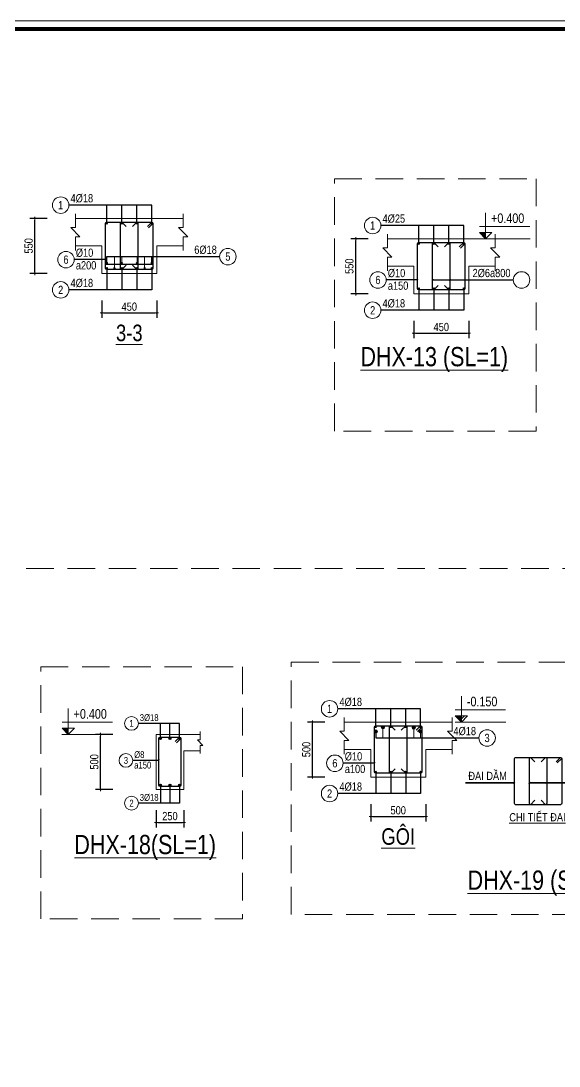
# Model space of a CAD drawing. Header units: millimetres. Extents: x 397144 to 10081729, y 99180 to 1327802.
# Drawn here: x 5054463 to 5064250, y 702489 to 721490 of the extents above; entities that cross this region are included whole.
import ezdxf
from ezdxf.enums import TextEntityAlignment as Align

# ---------------------------------------------------------------- set-up
doc = ezdxf.new("R2010")
doc.units = ezdxf.units.MM
doc.header["$PDSIZE"] = -10
doc.linetypes.add('HIDDEN', pattern=[0.375, 0.25, -0.125])
doc.layers.get('0').update_dxf_attribs({"linetype": 'CONTINUOUS'})
doc.layers.get('Defpoints').update_dxf_attribs({"color": 12, "linetype": 'CONTINUOUS'})
for name, color, linetype, lineweight in [('kata_dim', 8, 'CONTINUOUS', 13), ('kata_net khuat', 9, 'HIDDEN', 5), ('kata_net manh', 8, 'CONTINUOUS', 5), ('kata_net thay', 4, 'CONTINUOUS', 20), ('kata_text', 7, 'CONTINUOUS', 20), ('kata_thep chu', 1, 'CONTINUOUS', 35), ('kata_thep dai', 220, 'CONTINUOUS', 25)]:
    doc.layers.add(name, color=color, linetype=linetype, lineweight=lineweight)
doc.styles.add('kata_text', font='arial.ttf', dxfattribs={"width": 0.8})
doc.styles.add('Star-HelCon', font='VHELVCN_0.TTF')
doc.dimstyles.new('kata_dim_25', dxfattribs={"dimscale": 25, "dimtxt": 2.5, "dimasz": 1.5, "dimexe": 1.5, "dimexo": 2.5, "dimtad": 1, "dimdec": 0, "dimzin": 0, "dimdsep": 46, "dimtxsty": 'kata_text', "dimblk": 'kata_block_ArchTick', "dimcen": 0.09, "dimdle": 1.2, "dimclrd": 8, "dimclre": 8, "dimclrt": 3, "dimadec": 0, "dimazin": 0, "dimtfac": 1, "dimtdec": 0, "dimtix": 1, "dimtofl": 0, "dimtmove": 0, "dimatfit": 3, "dimfxl": 3.75, "dimfxlon": 1, "dimtolj": 1, "dimtzin": 0, "dimarcsym": 0})
doc.dimstyles.new('kata_dim_30', dxfattribs={"dimscale": 60, "dimtxt": 2.5, "dimasz": 0.5, "dimexe": 1.5, "dimexo": 2.5, "dimtad": 1, "dimdec": 0, "dimlfac": 0.5, "dimzin": 0, "dimdsep": 46, "dimtxsty": 'kata_text', "dimblk": 'kata_block_ArchTick', "dimcen": 0.09, "dimdle": 1.2, "dimclrd": 8, "dimclre": 8, "dimclrt": 3, "dimadec": 0, "dimazin": 0, "dimtfac": 1, "dimtdec": 0, "dimtix": 1, "dimtofl": 0, "dimtmove": 0, "dimatfit": 3, "dimfxl": 3.75, "dimfxlon": 1, "dimtolj": 1, "dimtzin": 0, "dimarcsym": 0})
doc.dimstyles.new('kata_dim_70', dxfattribs={"dimscale": 70, "dimtxt": 2.15, "dimasz": 0.5, "dimexe": 1, "dimexo": 2, "dimtad": 1, "dimdec": 0, "dimrnd": 5, "dimzin": 0, "dimdsep": 46, "dimtxsty": 'Star-HelCon', "dimblk": 'kata_block_ArchTick', "dimcen": 0.09, "dimdle": 1.2, "dimclrd": 8, "dimclre": 8, "dimclrt": 3, "dimadec": 0, "dimazin": 0, "dimtfac": 1, "dimtdec": 0, "dimtix": 1, "dimtmove": 2, "dimatfit": 3, "dimfxl": 3.75, "dimfxlon": 1, "dimtolj": 1, "dimtzin": 0, "dimarcsym": 0})

# ---------------------------------------------------------------- blocks, each defined once
blk = doc.blocks.new('kata_block_ArchTick')
at = {"color": 8}
blk.add_line((1, 0), (-1, 0), dxfattribs=at)
at = {"color": 8, "const_width": 0.15}
blk.add_lwpolyline([(-0.5, -0.5), (0.5, 0.5)], dxfattribs=at)
blk = doc.blocks.new('*D290')
at = {"layer": 'Defpoints', "color": 0, "transparency": 16777216}
for p in [(5055934.374345894, 716900.5941670991), (5056934.374345894, 716900.5941670991), (5056934.374345894, 716180.5941670991)]:
    blk.add_point(p, dxfattribs=at)
at = {"layer": 'kata_dim', "color": 8, "lineweight": -2, "transparency": 16777216}
for p, q in [((5055934.374345894, 716405.5941670991), (5055934.374345894, 716090.5941670991)), ((5056934.374345894, 716405.5941670991), (5056934.374345894, 716090.5941670991)), ((5055964.374345894, 716180.5941670991), (5056904.374345894, 716180.5941670991))]:
    blk.add_line(p, q, dxfattribs=at)
at = {"layer": 'kata_dim', "color": 8, "lineweight": -2, "transparency": 16777216, "xscale": 30, "yscale": 30, "zscale": 30, "rotation": 180}
blk.add_blockref('kata_block_ArchTick', (5055934.374345894, 716180.5941670991), dxfattribs=at)
at = {"layer": 'kata_dim', "color": 8, "lineweight": -2, "transparency": 16777216, "xscale": 30, "yscale": 30, "zscale": 30}
blk.add_blockref('kata_block_ArchTick', (5056934.374345894, 716180.5941670991), dxfattribs=at)
at = {"layer": 'kata_dim', "color": 3, "transparency": 16777216, "insert": (5056434.374345894, 716294.6801152574), "char_height": 150, "attachment_point": 5, "style": 'kata_text'}
blk.add_mtext('\\A1;\\A1;450', dxfattribs=at)
blk = doc.blocks.new('kata_block_TD')
at = {"color": 6, "linetype": 'ByBlock', "lineweight": -2, "style": 'kata_text', "width": 0.8}
blk.add_attdef('SECTDET2', text='', height=5, dxfattribs=at).set_placement((0, 7.970649532882817), align=Align.CENTER)
at = {"color": 0, "linetype": 'ByBlock', "lineweight": -2, "style": 'kata_text', "width": 0.8}
blk.add_attdef('SECTDET1', text='', height=5, dxfattribs=at).set_placement((0, 1.470649532882817), align=Align.CENTER)
at = {"color": 3, "lineweight": 25, "style": 'kata_text', "width": 0.8}
blk.add_attdef('SSCALE', text='', height=2.5, dxfattribs=at).set_placement((0, -3.998868953555331), align=Align.CENTER)
blk = doc.blocks.new('*D291')
at = {"layer": 'Defpoints', "color": 0, "transparency": 16777216}
for p in [(5054718.374345902, 717900.5941670993), (5055934.374345896, 717900.5941670993), (5055934.374345896, 716900.5941670993)]:
    blk.add_point(p, dxfattribs=at)
at = {"layer": 'kata_dim', "color": 8, "lineweight": -2, "transparency": 16777216}
for p, q in [((5054943.374345902, 717900.5941670993), (5054628.374345902, 717900.5941670993)), ((5054718.374345902, 716930.5941670993), (5054718.374345902, 717870.5941670993)), ((5054943.374345902, 716900.5941670993), (5054628.374345902, 716900.5941670993))]:
    blk.add_line(p, q, dxfattribs=at)
at = {"layer": 'kata_dim', "color": 8, "lineweight": -2, "transparency": 16777216, "xscale": 30, "yscale": 30, "zscale": 30}
for p, rotation in [((5054718.374345902, 717900.5941670993), 90), ((5054718.374345902, 716900.5941670993), 270)]:
    blk.add_blockref('kata_block_ArchTick', p, dxfattribs=dict(at, rotation=rotation))
at = {"layer": 'kata_dim', "color": 3, "transparency": 16777216, "insert": (5054604.288397743, 717400.5941670977), "char_height": 150, "attachment_point": 5, "rotation": 90, "style": 'kata_text'}
blk.add_mtext('\\A1;550', dxfattribs=at)
blk = doc.blocks.new('kata_block_THEP')
at = {"layer": 'kata_thep chu', "color": 0}
for p, q in [((-0.5, 0), (0.5, 0)), ((-0.3535533905960619, 0.353553390592424), (0.3535533905960619, -0.353553390592424)), ((0.3535533905960619, 0.353553390592424), (-0.3535533905960619, -0.353553390592424)), ((0, 0.5), (0, -0.5))]:
    blk.add_line(p, q, dxfattribs=at)
at = {"layer": 'kata_thep chu', "color": 0, "const_width": 0.08333333333333334}
blk.add_lwpolyline([(-0.5, -1.818989403545856e-12, 1), (0.5000000000145519, -1.818989403545856e-12, 1), (-0.5, -1.818989403545856e-12, 1)], format="xyb", dxfattribs=at)
blk = doc.blocks.new('*U12')
blk.add_circle((-2.5, 0), 2.5)
at = {"layer": 'kata_text', "color": 3, "style": 'kata_text', "width": 0.8}
blk.add_attdef('DK1', (0.5, 0.8455043070534884), '', height=2.5, dxfattribs=at)
at = {"layer": 'kata_text', "color": 7, "style": 'kata_text', "width": 0.8}
blk.add_attdef('SH2', text='', height=2.5, dxfattribs=at).set_placement((-2.5, 0), align=Align.MIDDLE)
blk = doc.blocks.new('*U13')
blk.add_circle((-2.5, 0), 2.5)
at = {"layer": 'kata_text', "color": 3, "style": 'kata_text', "width": 0.8}
for tag, p in [('DK1', (0.5, 0.8455043070534884)), ('KC1', (0.5, -2.972544307831413))]:
    blk.add_attdef(tag, p, '', height=2.5, dxfattribs=at)
at = {"layer": 'kata_text', "color": 7, "style": 'kata_text', "width": 0.8}
blk.add_attdef('SH2', text='', height=2.5, dxfattribs=at).set_placement((-2.5, 0), align=Align.MIDDLE)
blk = doc.blocks.new('*U11')
blk.add_circle((2.5, 0), 2.5)
at = {"layer": 'kata_text', "color": 3, "style": 'kata_text', "width": 0.8}
blk.add_attdef('DK2', text='', height=2.5, dxfattribs=at).set_placement((-0.85, 0.8455043070534884), align=Align.RIGHT)
at = {"layer": 'kata_text', "color": 7, "style": 'kata_text', "width": 0.8}
blk.add_attdef('SH3', text='', height=2.5, dxfattribs=at).set_placement((2.5, 0), align=Align.MIDDLE)
blk = doc.blocks.new('*D295')
at = {"layer": 'Defpoints', "color": 0, "transparency": 16777216}
for p in [(5061607.743033885, 716530.7102199513), (5062607.743033885, 716530.7102199513), (5062607.743033885, 715810.7102199513)]:
    blk.add_point(p, dxfattribs=at)
at = {"layer": 'kata_dim', "color": 8, "lineweight": -2, "transparency": 16777216}
for p, q in [((5061607.743033885, 716035.7102199513), (5061607.743033885, 715720.7102199513)), ((5062607.743033885, 716035.7102199513), (5062607.743033885, 715720.7102199513)), ((5061637.743033885, 715810.7102199513), (5062577.743033885, 715810.7102199513))]:
    blk.add_line(p, q, dxfattribs=at)
at = {"layer": 'kata_dim', "color": 8, "lineweight": -2, "transparency": 16777216, "xscale": 30, "yscale": 30, "zscale": 30, "rotation": 180}
blk.add_blockref('kata_block_ArchTick', (5061607.743033885, 715810.7102199513), dxfattribs=at)
at = {"layer": 'kata_dim', "color": 8, "lineweight": -2, "transparency": 16777216, "xscale": 30, "yscale": 30, "zscale": 30}
blk.add_blockref('kata_block_ArchTick', (5062607.743033885, 715810.7102199513), dxfattribs=at)
at = {"layer": 'kata_dim', "color": 3, "transparency": 16777216, "insert": (5062107.743033885, 715924.7961681096), "char_height": 150, "attachment_point": 5, "style": 'kata_text'}
blk.add_mtext('\\A1;450', dxfattribs=at)
blk = doc.blocks.new('*D296')
at = {"layer": 'Defpoints', "color": 0, "transparency": 16777216}
for p in [(5060550.922432107, 717530.7102199516), (5061766.9224321, 717530.7102199516), (5061766.9224321, 716530.7102199516)]:
    blk.add_point(p, dxfattribs=at)
at = {"layer": 'kata_dim', "color": 8, "lineweight": -2, "transparency": 16777216}
for p, q in [((5060775.922432107, 717530.7102199516), (5060460.922432107, 717530.7102199516)), ((5060550.922432107, 716560.7102199516), (5060550.922432107, 717500.7102199516)), ((5060775.922432107, 716530.7102199516), (5060460.922432107, 716530.7102199516))]:
    blk.add_line(p, q, dxfattribs=at)
at = {"layer": 'kata_dim', "color": 8, "lineweight": -2, "transparency": 16777216, "xscale": 30, "yscale": 30, "zscale": 30}
for p, rotation in [((5060550.922432107, 717530.7102199516), 90), ((5060550.922432107, 716530.7102199516), 270)]:
    blk.add_blockref('kata_block_ArchTick', p, dxfattribs=dict(at, rotation=rotation))
at = {"layer": 'kata_dim', "color": 3, "transparency": 16777216, "insert": (5060436.836483948, 717030.71021995), "char_height": 150, "attachment_point": 5, "rotation": 90, "style": 'kata_text'}
blk.add_mtext('\\A1;550', dxfattribs=at)
blk = doc.blocks.new('*D299')
at = {"layer": 'Defpoints', "color": 0, "transparency": 16777216}
for p in [(5056923.738747912, 707519.2964989697), (5057423.738747912, 707519.2964989697), (5057423.738747912, 706919.2964989697)]:
    blk.add_point(p, dxfattribs=at)
at = {"layer": 'kata_dim', "color": 8, "lineweight": -2, "transparency": 16777216}
for p, q in [((5056923.738747912, 707144.2964989697), (5056923.738747912, 706829.2964989697)), ((5057423.738747912, 707144.2964989697), (5057423.738747912, 706829.2964989697)), ((5056953.738747912, 706919.2964989697), (5057393.738747912, 706919.2964989697))]:
    blk.add_line(p, q, dxfattribs=at)
at = {"layer": 'kata_dim', "color": 8, "lineweight": -2, "transparency": 16777216, "xscale": 30, "yscale": 30, "zscale": 30, "rotation": 180}
blk.add_blockref('kata_block_ArchTick', (5056923.738747912, 706919.2964989697), dxfattribs=at)
at = {"layer": 'kata_dim', "color": 8, "lineweight": -2, "transparency": 16777216, "xscale": 30, "yscale": 30, "zscale": 30}
blk.add_blockref('kata_block_ArchTick', (5057423.738747912, 706919.2964989697), dxfattribs=at)
at = {"layer": 'kata_dim', "color": 3, "transparency": 16777216, "insert": (5057173.738747912, 707033.382447128), "char_height": 150, "attachment_point": 5, "style": 'kata_text'}
blk.add_mtext('\\A1;250', dxfattribs=at)
blk = doc.blocks.new('*D300')
at = {"layer": 'Defpoints', "color": 0, "transparency": 16777216}
for p in [(5055911.738747953, 708519.2964989699), (5056923.738747913, 708519.2964989699), (5056923.738747913, 707519.2964989699)]:
    blk.add_point(p, dxfattribs=at)
at = {"layer": 'kata_dim', "color": 8, "lineweight": -2, "transparency": 16777216}
for p, q in [((5056136.738747953, 708519.2964989699), (5055821.738747953, 708519.2964989699)), ((5055911.738747953, 707549.2964989699), (5055911.738747953, 708489.2964989699)), ((5056136.738747953, 707519.2964989699), (5055821.738747953, 707519.2964989699))]:
    blk.add_line(p, q, dxfattribs=at)
at = {"layer": 'kata_dim', "color": 8, "lineweight": -2, "transparency": 16777216, "xscale": 30, "yscale": 30, "zscale": 30}
for p, rotation in [((5055911.738747953, 708519.2964989699), 90), ((5055911.738747953, 707519.2964989699), 270)]:
    blk.add_blockref('kata_block_ArchTick', p, dxfattribs=dict(at, rotation=rotation))
at = {"layer": 'kata_dim', "color": 3, "transparency": 16777216, "insert": (5055797.652799794, 708019.2964989683), "char_height": 150, "attachment_point": 5, "rotation": 90, "style": 'kata_text'}
blk.add_mtext('\\A1;500', dxfattribs=at)
blk = doc.blocks.new('kata_block_CT')
blk.add_hatch(color=256).paths.add_polyline_path([(0, 1.596954857557648), (-1.612010908633238, 1.596954857557648), (0, 0)])
at = {"ltscale": 50}
h = blk.add_hatch(dxfattribs=at)
h.set_pattern_fill('ANSI31', color=8, scale=1.406250541793835, style=0)
h.set_pattern_definition([(45.00000000000001, (0, 5.456968210637569e-12), (-3.157122508925224, 3.157122508925225), [])])
h.paths.add_polyline_path([(0, 1.596954857557648), (0, 0), (1.612010908924276, 1.596954857557648)])
at = {"color": 8, "ltscale": 50}
for p, q in [((-1.592704896858777, 3.140833880479477), (11.46947077315417, 3.140833880479477)), ((11.56125648126181, 5.456968210637569e-12), (-1.63869572513795, 5.456968210637569e-12))]:
    blk.add_line(p, q, dxfattribs=at)
for points in [[(0, 6.69495074864426), (0, 0)], [(0, 0), (-1.612010908633238, 1.596954857557648), (0, 1.596954857557648)], [(0, 0), (1.612010908924276, 1.596954857557648), (0, 1.596954857557648)]]:
    blk.add_lwpolyline(points, dxfattribs=at)
at = {"color": 3, "style": 'kata_text', "width": 0.8}
blk.add_attdef('CT', (1.409564409346785, 4.068271311703938), '', height=2.5, dxfattribs=at)
blk = doc.blocks.new('*D334')
at = {"layer": 'Defpoints', "color": 0, "transparency": 16777216}
for p in [(5060824.470844486, 707744.4287100246), (5061824.470844486, 707744.4287100246), (5061824.470844486, 707024.4287100246)]:
    blk.add_point(p, dxfattribs=at)
at = {"layer": 'kata_dim', "color": 8, "lineweight": -2, "transparency": 16777216}
for p, q in [((5060824.470844486, 707249.4287100246), (5060824.470844486, 706934.4287100246)), ((5061824.470844486, 707249.4287100246), (5061824.470844486, 706934.4287100246)), ((5060854.470844486, 707024.4287100246), (5061794.470844486, 707024.4287100246))]:
    blk.add_line(p, q, dxfattribs=at)
at = {"layer": 'kata_dim', "color": 8, "lineweight": -2, "transparency": 16777216, "xscale": 30, "yscale": 30, "zscale": 30, "rotation": 180}
blk.add_blockref('kata_block_ArchTick', (5060824.470844486, 707024.4287100246), dxfattribs=at)
at = {"layer": 'kata_dim', "color": 8, "lineweight": -2, "transparency": 16777216, "xscale": 30, "yscale": 30, "zscale": 30}
blk.add_blockref('kata_block_ArchTick', (5061824.470844486, 707024.4287100246), dxfattribs=at)
at = {"layer": 'kata_dim', "color": 3, "transparency": 16777216, "insert": (5061324.470844486, 707138.5146581829), "char_height": 150, "attachment_point": 5, "style": 'kata_text'}
blk.add_mtext('\\A1;500', dxfattribs=at)
blk = doc.blocks.new('*D335')
at = {"layer": 'Defpoints', "color": 0, "transparency": 16777216}
for p in [(5059767.650242711, 708744.4287100248), (5060983.650242701, 708744.4287100248), (5060983.650242701, 707744.4287100248)]:
    blk.add_point(p, dxfattribs=at)
at = {"layer": 'kata_dim', "color": 8, "lineweight": -2, "transparency": 16777216}
for p, q in [((5059992.650242711, 708744.4287100248), (5059677.650242711, 708744.4287100248)), ((5059767.650242711, 707774.4287100248), (5059767.650242711, 708714.4287100248)), ((5059992.650242711, 707744.4287100248), (5059677.650242711, 707744.4287100248))]:
    blk.add_line(p, q, dxfattribs=at)
at = {"layer": 'kata_dim', "color": 8, "lineweight": -2, "transparency": 16777216, "xscale": 30, "yscale": 30, "zscale": 30}
for p, rotation in [((5059767.650242711, 708744.4287100248), 90), ((5059767.650242711, 707744.4287100248), 270)]:
    blk.add_blockref('kata_block_ArchTick', p, dxfattribs=dict(at, rotation=rotation))
at = {"layer": 'kata_dim', "color": 3, "transparency": 16777216, "insert": (5059653.564294552, 708244.4287100232), "char_height": 150, "attachment_point": 5, "rotation": 90, "style": 'kata_text'}
blk.add_mtext('\\A1;500', dxfattribs=at)
blk = doc.blocks.new('CHG_XX_Khung ten')
blk.add_lwpolyline([(15, 578.9999998350979), (826, 578.9999998350979), (826, 14.99999983509792), (15, 14.99999983509792)], close=True)
at = {"color": 4, "linetype": 'Continuous', "const_width": 1}
blk.add_lwpolyline([(17.00000000000006, 576.9999998350979), (824.0000000000001, 576.9999998350979), (824, 16.99999983509827), (16.99999999999994, 16.99999983509838)], close=True, dxfattribs=at)
blk = doc.blocks.new('ct dai')
at = {"layer": 'kata_thep dai'}
for points in [[(3878222.79751323, -233111.3542104892), (3878302.79751323, -233031.3542104892, -0.414213562), (3878324.79751323, -233053.3542104892), (3878324.79751323, -233869.3542104892, -0.414213562), (3878302.79751323, -233891.3542104892), (3877486.79751323, -233891.3542104892, -0.414213562), (3877464.79751323, -233869.3542104892), (3877464.79751323, -233053.3542104892, -0.414213562), (3877486.79751323, -233031.3542104892), (3878302.79751323, -233031.3542104892, -0.414213562), (3878324.79751323, -233053.3542104892), (3878244.79751323, -233133.3542104892)], [(3877838.79751323, -233811.3542104892), (3877758.797513244, -233891.3542104892), (3877758.797513229, -233891.3542104892, -0.414213562), (3877736.797513229, -233869.3542104892), (3877736.797513229, -233053.3542104892, -0.414213562), (3877758.797513229, -233031.3542104892), (3877758.797513244, -233031.3542104892), (3877838.79751323, -233111.3542104891)], [(3878030.797513229, -233031.3542104892), (3878030.797513229, -233031.3542104892, -0.414213562), (3878052.797513229, -233053.3542104892), (3878052.797513229, -233869.3542104892, -0.414213562), (3878030.797513229, -233891.3542104892), (3878030.797513216, -233891.3542104892), (3877950.797513229, -233811.3542104892)], [(3877950.797513229, -233111.3542104891), (3878030.797513215, -233031.3542104891), (3878030.797513229, -233031.3542104892, -0.414213562), (3878052.797513229, -233053.3542104892), (3878052.797513229, -233053.3542104892)]]:
    blk.add_lwpolyline(points, format="xyb", dxfattribs=at)
at = {"layer": 'kata_text', "color": 3, "style": 'kata_text', "width": 0.8}
for s, p in [('ĐAI DẦM', (3876628.292, -233443.6895)), ('ĐAI', (3878668.859789761, -233443.6895)), ('2%%C6a800', (3878475.682289761, -233694.3863247983))]:
    blk.add_text(s, height=150, dxfattribs=at).set_placement(p)
at = {"layer": 'kata_text', "style": 'kata_text', "width": 0.8}
blk.add_text('%%UCHI TIẾT ĐAI', height=150, dxfattribs=at).set_placement((3877372.087289761, -234194.5625))
at = {"layer": 'kata_net manh'}
for points in [[(3877464.79751323, -233494.2937104892), (3876577.440513229, -233494.2937104892)], [(3877736.797513229, -233494.2937104892), (3878896.15451323, -233494.2937104892)], [(3878052.797513229, -233494.2937104892), (3879212.15451323, -233494.2937104892)]]:
    blk.add_leader(points, dimstyle='kata_dim_70', override={"dimasz": 0.5, "dimldrblk": 'ArchTick'}, dxfattribs=at)

msp = doc.modelspace()

# ---------------------------------------------------------------- linework, layer by layer
at = {"layer": 'kata_dim'}
for points in [[(5055454.374345894, 717317.2608337656), (5055454.374345894, 717567.2608337656), (5055537.707679227, 717567.2608337656), (5055371.04101256, 717733.9275004324), (5055454.374345894, 717733.9275004324), (5055454.374345894, 717983.9275004324)], [(5057414.374345894, 717317.2608337656), (5057414.374345894, 717567.2608337656), (5057497.707679227, 717567.2608337656), (5057331.04101256, 717733.9275004324), (5057414.374345894, 717733.9275004324), (5057414.374345894, 717983.9275004324)], [(5061127.743033885, 716947.3768866179), (5061127.743033885, 717197.3768866179), (5061211.076367219, 717197.3768866179), (5061044.409700552, 717364.0435532846), (5061127.743033885, 717364.0435532846), (5061127.743033885, 717614.0435532846)], [(5063087.743033885, 716947.3768866179), (5063087.743033885, 717197.3768866179), (5063171.076367219, 717197.3768866179), (5063004.409700552, 717364.0435532846), (5063087.743033885, 717364.0435532846), (5063087.743033885, 717614.0435532846)], [(5060344.470844486, 708161.0953766911), (5060344.470844486, 708411.0953766911), (5060427.80417782, 708411.0953766911), (5060261.137511153, 708577.7620433578), (5060344.470844486, 708577.7620433578), (5060344.470844486, 708827.7620433578)], [(5062304.470844486, 708161.0953766911), (5062304.470844486, 708411.0953766911), (5062387.80417782, 708411.0953766911), (5062221.137511153, 708577.7620433578), (5062304.470844486, 708577.7620433578), (5062304.470844486, 708827.7620433578)], [(5057723.738747912, 708169.2964989697), (5057723.738747912, 708319.2964989697), (5057773.738747912, 708319.2964989697), (5057673.738747912, 708419.2964989697), (5057723.738747912, 708419.2964989697), (5057723.738747912, 708569.2964989697)]]:
    msp.add_lwpolyline(points, dxfattribs=at)
at = {"layer": 'kata_net khuat', "ltscale": 2000}
for points in [[(5060163.687228895, 718619.3860698573), (5063831.611824548, 718619.3860698573), (5063831.611824548, 714033.390090033), (5060163.687228895, 714033.390090033)], [(5054824.274933271, 709749.8959715529), (5058492.199528924, 709749.8959715529), (5058492.199528924, 705163.8999917286), (5054824.274933271, 705163.8999917286)], [(5059380.415039496, 709833.1045599305), (5069126.421857505, 709833.1045599305), (5069126.421857505, 705247.1085801062), (5059380.415039496, 705247.1085801062)]]:
    msp.add_lwpolyline(points, close=True, dxfattribs=at)
at = {"layer": 'kata_net manh'}
for p, q in [((5056163.366845894, 716992.5941670991), (5056163.366845894, 717204.9884400298)), ((5056295.768055452, 717087.1188051095), (5056295.768055452, 717204.9884400298)), ((5056574.441881824, 717086.1008051096), (5056574.441881824, 717203.9704400299)), ((5056713.676345894, 716992.5941670991), (5056713.676345894, 717204.9884400298)), ((5061045.724691755, 708617.8139242523), (5061046.542067776, 708454.4287100246)), ((5061607.392567776, 708613.2025635474), (5061607.392567776, 708454.4287100246)), ((5060916.470844486, 708544.4287100246), (5060916.470844486, 708454.4287100246)), ((5061732.470844486, 708544.4287100246), (5061732.470844486, 708454.4287100246))]:
    msp.add_line(p, q, dxfattribs=at)
for centre in [(5060916.470844486, 708574.4287100246), (5061045.390567776, 708647.8120635473), (5061607.392567776, 708643.2025635474), (5061732.470844486, 708574.4287100246)]:
    msp.add_circle(centre, 30, dxfattribs=at)
at = {"layer": 'kata_net thay'}
for p, q in [((5055454.374345894, 717900.5941670991), (5057414.374345894, 717900.5941670991)), ((5061127.743033885, 717530.7102199513), (5063087.743033885, 717530.7102199513)), ((5060344.470844486, 708744.4287100246), (5062304.470844486, 708744.4287100246))]:
    msp.add_line(p, q, dxfattribs=at)
for points in [[(5055454.374345894, 717400.5941670991), (5055934.374345894, 717400.5941670991), (5055934.374345894, 716900.5941670991), (5056934.374345894, 716900.5941670991), (5056934.374345894, 717400.5941670991), (5057414.374345894, 717400.5941670991)], [(5061127.743033885, 717030.7102199513), (5061607.743033885, 717030.7102199513), (5061607.743033885, 716530.7102199513), (5062607.743033885, 716530.7102199513), (5062607.743033885, 717030.7102199513), (5063087.743033885, 717030.7102199513)], [(5057723.738747912, 708519.2964989697), (5056923.738747912, 708519.2964989697), (5056923.738747912, 707519.2964989697), (5057423.738747912, 707519.2964989697), (5057423.738747912, 708219.2964989697), (5057723.738747912, 708219.2964989697)], [(5060344.470844486, 708244.4287100246), (5060824.470844486, 708244.4287100246), (5060824.470844486, 707744.4287100246), (5061824.470844486, 707744.4287100246), (5061824.470844486, 708244.4287100246), (5062304.470844486, 708244.4287100246)]]:
    msp.add_lwpolyline(points, dxfattribs=at)
at = {"layer": 'kata_thep dai'}
msp.add_line((5056004.374345894, 717068.5490206219), (5056864.374345894, 717068.5490206219), dxfattribs=at)
for points in [[(5056762.374345894, 717750.5941670991), (5056842.374345894, 717830.5941670991, -0.414213562), (5056864.374345894, 717808.5941670991), (5056864.374345894, 716992.5941670991, -0.414213562), (5056842.374345894, 716970.5941670991), (5056026.374345894, 716970.5941670991, -0.414213562), (5056004.374345894, 716992.5941670991), (5056004.374345894, 717808.5941670991, -0.414213562), (5056026.374345894, 717830.5941670991), (5056842.374345894, 717830.5941670991, -0.414213562), (5056864.374345894, 717808.5941670991), (5056784.374345894, 717728.5941670991)], [(5056378.374345894, 717050.594167099), (5056298.374345909, 716970.5941670991), (5056298.374345894, 716970.5941670991, -0.414213562), (5056276.374345894, 716992.5941670991), (5056276.374345894, 717808.5941670991, -0.414213562), (5056298.374345894, 717830.5941670991), (5056298.374345909, 717830.5941670991), (5056378.374345894, 717750.5941670991)], [(5056570.374345894, 717830.5941670991), (5056570.374345894, 717830.5941670991, -0.414213562), (5056592.374345894, 717808.5941670991), (5056592.374345894, 716992.5941670991, -0.414213562), (5056570.374345894, 716970.5941670991), (5056570.37434588, 716970.5941670991), (5056490.374345894, 717050.594167099)], [(5056490.374345894, 717750.5941670991), (5056570.374345879, 717830.5941670991), (5056570.374345894, 717830.5941670991, -0.414213562), (5056592.374345894, 717808.5941670991), (5056592.374345894, 717808.5941670991)], [(5062435.743033885, 717380.7102199513), (5062515.743033885, 717460.7102199513, -0.414213562), (5062537.743033885, 717438.7102199513), (5062537.743033885, 716622.7102199513, -0.414213562), (5062515.743033885, 716600.7102199513), (5061699.743033885, 716600.7102199513, -0.414213562), (5061677.743033885, 716622.7102199513), (5061677.743033885, 717438.7102199513, -0.414213562), (5061699.743033885, 717460.7102199513), (5062515.743033885, 717460.7102199513, -0.414213562), (5062537.743033885, 717438.7102199513), (5062457.743033885, 717358.7102199513)], [(5062051.743033886, 716680.7102199512), (5061971.743033899, 716600.7102199513), (5061971.743033884, 716600.7102199513, -0.414213562), (5061949.743033884, 716622.7102199513), (5061949.743033884, 717438.7102199513, -0.414213562), (5061971.743033884, 717460.7102199513), (5061971.743033899, 717460.7102199513), (5062051.743033886, 717380.7102199513)], [(5062243.743033884, 717460.7102199513), (5062243.743033884, 717460.7102199513, -0.414213562), (5062265.743033884, 717438.7102199513), (5062265.743033884, 716622.7102199513, -0.414213562), (5062243.743033884, 716600.7102199513), (5062243.743033871, 716600.7102199513), (5062163.743033884, 716680.7102199512)], [(5062163.743033884, 717380.7102199513), (5062243.743033871, 717460.7102199513), (5062243.743033884, 717460.7102199513, -0.414213562), (5062265.743033884, 717438.7102199513), (5062265.743033884, 717438.7102199513)], [(5061652.470844486, 708594.4287100246), (5061732.470844486, 708674.4287100246, -0.414213562), (5061754.470844486, 708652.4287100246), (5061754.470844486, 707836.4287100246, -0.414213562), (5061732.470844486, 707814.4287100246), (5060916.470844486, 707814.4287100246, -0.414213562), (5060894.470844486, 707836.4287100246), (5060894.470844486, 708652.4287100246, -0.414213562), (5060916.470844486, 708674.4287100246), (5061732.470844486, 708674.4287100246, -0.414213562), (5061754.470844486, 708652.4287100246), (5061674.470844486, 708572.4287100246)], [(5061268.470844487, 707894.4287100245), (5061188.4708445, 707814.4287100246), (5061188.470844485, 707814.4287100246, -0.414213562), (5061166.470844485, 707836.4287100246), (5061166.470844485, 708652.4287100246, -0.414213562), (5061188.470844485, 708674.4287100246), (5061188.4708445, 708674.4287100246), (5061268.470844487, 708594.4287100246)], [(5061460.470844485, 708674.4287100246), (5061460.470844485, 708674.4287100246, -0.414213562), (5061482.470844485, 708652.4287100246), (5061482.470844485, 707836.4287100246, -0.414213562), (5061460.470844485, 707814.4287100246), (5061460.470844472, 707814.4287100246), (5061380.470844485, 707894.4287100245)], [(5061380.470844485, 708594.4287100246), (5061460.470844472, 708674.4287100246), (5061460.470844485, 708674.4287100246, -0.414213562), (5061482.470844485, 708652.4287100246), (5061482.470844485, 708652.4287100246)], [(5057267.738747912, 708389.2964989697), (5057347.738747912, 708469.2964989697, -0.414213562), (5057373.738747912, 708443.2964989697), (5057373.738747912, 707595.2964989697, -0.414213562), (5057347.738747912, 707569.2964989697), (5056999.738747912, 707569.2964989697, -0.414213562), (5056973.738747912, 707595.2964989697), (5056973.738747912, 708443.2964989697, -0.414213562), (5056999.738747912, 708469.2964989697), (5057347.738747912, 708469.2964989697, -0.414213562), (5057373.738747912, 708443.2964989697), (5057293.738747912, 708363.2964989697)]]:
    msp.add_lwpolyline(points, format="xyb", dxfattribs=at)

# ---------------------------------------------------------------- block references
at = {"layer": 'kata_net manh'}
for name, p, xscale, yscale, zscale, values in [('*U12', (5055336.374345894, 718140.5941670991), 60, 60, 60, {'SH2': '1', 'DK1': '4%%C18'}), ('*U12', (5061009.743033885, 717770.7102199513), 60, 60, 60, {'SH2': '1', 'DK1': '4%%C25'}), ('*U13', (5055432.374345894, 717150.5941670991), 60, 60, 60, {'SH2': '6', 'DK1': '%%C10', 'KC1': 'a200'}), ('*U11', (5058076.795655222, 717204.9884400298), 60, 60, 60, {'SH3': '5', 'DK2': '6%%C18'}), ('*U13', (5061105.743033885, 716780.7102199513), 60, 60, 60, {'SH2': '6', 'DK1': '%%C10', 'KC1': 'a150'}), ('*U12', (5055336.374345894, 716600.5941670991), 60, 60, 60, {'SH2': '2', 'DK1': '4%%C18'}), ('*U12', (5061009.743033885, 716230.7102199513), 60, 60, 60, {'SH2': '2', 'DK1': '4%%C18'}), ('*U12', (5060226.470844486, 708984.4287100246), 60, 60, 60, {'SH2': '1', 'DK1': '4%%C18'}), ('*U12', (5056599.738747912, 708719.2964989697), 50, 50, 50, {'SH2': '1', 'DK1': '3%%c18'}), ('*U11', (5062790.853599574, 708454.4287100246), 60, 60, 60, {'SH3': '3', 'DK2': '4%%C18'}), ('*U13', (5056497.738747912, 708046.6244273509), 50, 50, 50, {'SH2': '3', 'DK1': '%%c8', 'KC1': 'a150'}), ('*U13', (5060322.470844486, 707994.4287100246), 60, 60, 60, {'SH2': '6', 'DK1': '%%C10', 'KC1': 'a100'}), ('*U12', (5060226.470844486, 707444.4287100246), 60, 60, 60, {'SH2': '2', 'DK1': '4%%C18'}), ('*U12', (5056599.738747912, 707269.2964989697), 50, 50, 50, {'SH2': '2', 'DK1': '3%%c18'})]:
    msp.add_blockref(name, p, dxfattribs=dict(at, xscale=xscale, yscale=yscale, zscale=zscale)).add_auto_attribs(values)
ref = msp.add_blockref('*U11', (5063417.547714494, 716781.3395679288), dxfattribs=dict(at, xscale=60, yscale=60, zscale=60))
ref.add_attrib('DK2', '2%%C6a800', dxfattribs={"layer": 'kata_text', "color": 3, "height": 150, "style": 'kata_text', "width": 0.8}).set_placement((5063366.547714494, 716832.069826352), align=Align.RIGHT)
at = {"layer": 'kata_text'}
ref = msp.add_blockref('kata_block_TD', (5056434.374345894, 715580.5941670991), dxfattribs=dict(at, xscale=60, yscale=60, zscale=60))
ref.add_attrib('SECTDET1', '%%u3-3', dxfattribs={"layer": '0', "color": 0, "linetype": 'ByBlock', "lineweight": -2, "height": 300, "style": 'kata_text', "width": 0.8}).set_placement((5056434.374345894, 715668.8331390719), align=Align.CENTER)
ref = msp.add_blockref('kata_block_TD', (5061980.217419019, 715108.9050776353), dxfattribs=dict(at, xscale=70, yscale=70, zscale=70))
ref.add_attrib('SECTDET1', '%%UDHX-13 (SL=1)', dxfattribs={"layer": '0', "color": 0, "linetype": 'ByBlock', "lineweight": -2, "height": 350, "style": 'kata_text', "width": 0.8}).set_placement((5061980.217419019, 715211.850544937), align=Align.CENTER)
at = {"layer": 'kata_text', "xscale": 70, "yscale": 70, "zscale": 70}
for p, values in [((5062474.642488585, 708744.4287100241), {'CT': '-0.150'}), ((5055323.379613072, 708519.2964989693), {'CT': '+0.400'})]:
    msp.add_blockref('kata_block_CT', p, dxfattribs=at).add_auto_attribs(values)
at = {"layer": 'kata_text'}
ref = msp.add_blockref('kata_block_TD', (5061324.470844486, 706424.4287100246), dxfattribs=dict(at, xscale=60, yscale=60, zscale=60))
ref.add_attrib('SECTDET1', '%%uGÔI', dxfattribs={"layer": '0', "color": 0, "linetype": 'ByBlock', "lineweight": -2, "height": 300, "style": 'kata_text', "width": 0.8}).set_placement((5061324.470844486, 706512.6676819974), align=Align.CENTER)
ref = msp.add_blockref('kata_block_TD', (5056723.420227821, 706239.414979331), dxfattribs=dict(at, xscale=70, yscale=70, zscale=70))
ref.add_attrib('SECTDET1', '%%UDHX-18(SL=1)', dxfattribs={"layer": '0', "color": 0, "linetype": 'ByBlock', "lineweight": -2, "height": 350, "style": 'kata_text', "width": 0.8}).set_placement((5056723.420227821, 706342.3604466326), align=Align.CENTER)
ref = msp.add_blockref('kata_block_TD', (5063928.373219645, 705591.6548678651), dxfattribs=dict(at, xscale=70, yscale=70, zscale=70))
ref.add_attrib('SECTDET1', '%%UDHX-19 (SL=2)', dxfattribs={"layer": '0', "color": 0, "linetype": 'ByBlock', "lineweight": -2, "height": 350, "style": 'kata_text', "width": 0.8}).set_placement((5063928.373219645, 705694.6003351668), align=Align.CENTER)
at = {"layer": 'kata_thep chu'}
for p, xscale, yscale, zscale in [((5056026.374345894, 717808.5941670991), 28, 28, 28), ((5056298.374345894, 717808.5941670991), 28, 28, 28), ((5056570.374345894, 717808.5941670991), 28, 28, 28), ((5056842.374345894, 717808.5941670991), 28, 28, 28), ((5061699.743033885, 717438.7102199513), 28, 28, 28), ((5061971.743033885, 717438.7102199513), 28, 28, 28), ((5062243.743033885, 717438.7102199513), 28, 28, 28), ((5062515.743033885, 717438.7102199513), 28, 28, 28), ((5056026.374345894, 717086.7146670991), 32, 32, 32), ((5056026.374345894, 716992.5941670991), 32, 32, 32), ((5056163.366845894, 716992.5941670991), 32, 32, 32), ((5056295.768055452, 717087.1188051095), 32, 32, 32), ((5056298.374345894, 716992.5941670991), 32, 32, 32), ((5056570.374345894, 716992.5941670991), 32, 32, 32), ((5056574.441881824, 717086.1008051096), 32, 32, 32), ((5056713.676345894, 716992.5941670991), 32, 32, 32), ((5056842.374345894, 717086.7146670991), 32, 32, 32), ((5056842.374345894, 716992.5941670991), 32, 32, 32), ((5061699.743033885, 716622.7102199513), 32, 32, 32), ((5061971.743033885, 716622.7102199513), 32, 32, 32), ((5062243.743033885, 716622.7102199513), 32, 32, 32), ((5062515.743033885, 716622.7102199513), 32, 32, 32), ((5060916.470844486, 708574.4287100246), 40, 40, 40), ((5060916.470844486, 708652.4287100246), 28, 28, 28), ((5061045.390567776, 708647.8120635473), 40, 40, 40), ((5061188.470844486, 708652.4287100246), 28, 28, 28), ((5061460.470844486, 708652.4287100246), 28, 28, 28), ((5061607.392567776, 708643.2025635474), 40, 40, 40), ((5061732.470844486, 708574.4287100246), 40, 40, 40), ((5061732.470844486, 708652.4287100246), 28, 28, 28), ((5056999.738747912, 708443.2964989697), 36, 36, 36), ((5057173.738747912, 708443.2964989697), 36, 36, 36), ((5057347.738747912, 708443.2964989697), 36, 36, 36), ((5060916.470844486, 707836.4287100246), 32, 32, 32), ((5061188.470844486, 707836.4287100246), 32, 32, 32), ((5061460.470844486, 707836.4287100246), 32, 32, 32), ((5061732.470844486, 707836.4287100246), 32, 32, 32), ((5056999.738747912, 707595.2964989697), 36, 36, 36), ((5057173.738747912, 707595.2964989697), 36, 36, 36), ((5057347.738747912, 707595.2964989697), 36, 36, 36)]:
    msp.add_blockref('kata_block_THEP', p, dxfattribs=dict(at, xscale=xscale, yscale=yscale, zscale=zscale))
msp.add_blockref('ct dai', (1185972.519733381, 941132.7770584361), dxfattribs=at)

# ---------------------------------------------------------------- dimensions: what is measured, and where the dimension line sits
at = {"layer": 'kata_dim'}
for base, p1, p2, picture, middle in [((5054718.374345902, 717900.5941670993), (5055934.374345894, 716900.5941670991), (5055934.374345894, 717900.5941670991), '*D291', (5054604.288397743, 717400.5941670977)), ((5060550.922432107, 717530.7102199516), (5061766.922432099, 716530.7102199513), (5061766.922432099, 717530.7102199513), '*D296', (5060436.836483948, 717030.71021995))]:
    dim = msp.add_linear_dim(base=base, p1=p1, p2=p2, angle=270, text='550', dimstyle='kata_dim_30', dxfattribs=at)
    dim.commit()
    dim.dimension.update_dxf_attribs({"geometry": picture, "text_midpoint": middle})
for base, p1, p2, text, picture, middle in [((5056934.374345894, 716180.5941670991), (5055934.374345894, 716900.5941670991), (5056934.374345894, 716900.5941670991), '\\A1;450', '*D290', (5056434.374345894, 716294.6801152574)), ((5062607.743033885, 715810.7102199513), (5061607.743033885, 716530.7102199513), (5062607.743033885, 716530.7102199513), '450', '*D295', (5062107.743033885, 715924.7961681096))]:
    dim = msp.add_linear_dim(base=base, p1=p1, p2=p2, text=text, dimstyle='kata_dim_30', dxfattribs=at)
    dim.commit()
    dim.dimension.update_dxf_attribs({"geometry": picture, "text_midpoint": middle})
for base, p1, p2, picture, middle in [((5059767.650242711, 708744.4287100248), (5060983.650242699, 707744.4287100246), (5060983.650242699, 708744.4287100246), '*D335', (5059653.564294552, 708244.4287100232)), ((5055911.738747953, 708519.2964989699), (5056923.738747912, 707519.2964989697), (5056923.738747912, 708519.2964989697), '*D300', (5055797.652799794, 708019.2964989683))]:
    dim = msp.add_linear_dim(base=base, p1=p1, p2=p2, angle=270, dimstyle='kata_dim_30', dxfattribs=at)
    dim.commit()
    dim.dimension.update_dxf_attribs({"geometry": picture, "text_midpoint": middle})
for base, p1, p2, picture, middle in [((5061824.470844486, 707024.4287100246), (5060824.470844486, 707744.4287100246), (5061824.470844486, 707744.4287100246), '*D334', (5061324.470844486, 707138.5146581829)), ((5057423.738747912, 706919.2964989697), (5056923.738747912, 707519.2964989697), (5057423.738747912, 707519.2964989697), '*D299', (5057173.738747912, 707033.382447128))]:
    dim = msp.add_linear_dim(base=base, p1=p1, p2=p2, dimstyle='kata_dim_30', dxfattribs=at)
    dim.commit()
    dim.dimension.update_dxf_attribs({"geometry": picture, "text_midpoint": middle})

# ---------------------------------------------------------------- leaders
at = {"layer": 'kata_net manh'}
for points, dimstyle, override in [([(5056026.374345894, 717808.5941670991), (5056026.374345894, 718140.5941670991), (5055336.374345894, 718140.5941670991)], 'kata_dim_70', {"dimasz": 0.5, "dimldrblk": 'ArchTick'}), ([(5056298.374345894, 717808.5941670991), (5056298.374345894, 718140.5941670991), (5055336.374345894, 718140.5941670991)], 'kata_dim_70', {"dimasz": 0.5, "dimldrblk": 'ArchTick'}), ([(5056570.374345894, 717808.5941670991), (5056570.374345894, 718140.5941670991), (5055336.374345894, 718140.5941670991)], 'kata_dim_70', {"dimasz": 0.5, "dimldrblk": 'ArchTick'}), ([(5056842.374345894, 717808.5941670991), (5056842.374345894, 718140.5941670991), (5055336.374345894, 718140.5941670991)], 'kata_dim_70', {"dimasz": 0.5, "dimldrblk": 'ArchTick'}), ([(5061699.743033885, 717438.7102199513), (5061699.743033885, 717770.7102199513), (5061009.743033885, 717770.7102199513)], 'kata_dim_70', {"dimasz": 0.5, "dimldrblk": 'ArchTick'}), ([(5061971.743033885, 717438.7102199513), (5061971.743033885, 717770.7102199513), (5061009.743033885, 717770.7102199513)], 'kata_dim_70', {"dimasz": 0.5, "dimldrblk": 'ArchTick'}), ([(5062243.743033885, 717438.7102199513), (5062243.743033885, 717770.7102199513), (5061009.743033885, 717770.7102199513)], 'kata_dim_70', {"dimasz": 0.5, "dimldrblk": 'ArchTick'}), ([(5062515.743033885, 717438.7102199513), (5062515.743033885, 717770.7102199513), (5061009.743033885, 717770.7102199513)], 'kata_dim_70', {"dimasz": 0.5, "dimldrblk": 'ArchTick'}), ([(5056004.374345894, 717150.5941670991), (5055432.374345894, 717150.5941670991)], 'kata_dim_70', {"dimasz": 0.5, "dimldrblk": 'ArchTick'}), ([(5056026.374345894, 717086.7146670991), (5056026.374345894, 717204.9884400298), (5058076.795655222, 717204.9884400298)], 'kata_dim_70', {"dimasz": 0.5, "dimldrblk": 'ArchTick'}), ([(5056842.374345894, 717086.7146670991), (5056842.374345894, 717204.9884400298), (5057532.374345894, 717204.9884400298)], 'kata_dim_70', {"dimasz": 0.5, "dimldrblk": 'ArchTick'}), ([(5056026.374345894, 716992.5941670991), (5056026.374345894, 716600.5941670991), (5055336.374345894, 716600.5941670991)], 'kata_dim_70', {"dimasz": 0.5, "dimldrblk": 'ArchTick'}), ([(5056298.374345894, 716992.5941670991), (5056298.374345894, 716600.5941670991), (5055336.374345894, 716600.5941670991)], 'kata_dim_70', {"dimasz": 0.5, "dimldrblk": 'ArchTick'}), ([(5056570.374345894, 716992.5941670991), (5056570.374345894, 716600.5941670991), (5055336.374345894, 716600.5941670991)], 'kata_dim_70', {"dimasz": 0.5, "dimldrblk": 'ArchTick'}), ([(5056842.374345894, 716992.5941670991), (5056842.374345894, 716600.5941670991), (5055336.374345894, 716600.5941670991)], 'kata_dim_70', {"dimasz": 0.5, "dimldrblk": 'ArchTick'}), ([(5061677.743033885, 716780.7102199513), (5061105.743033885, 716780.7102199513)], 'kata_dim_70', {"dimasz": 0.5, "dimldrblk": 'ArchTick'}), ([(5061949.743033884, 716781.3395679288), (5063417.547714494, 716781.3395679288)], 'kata_dim_70', {"dimasz": 0.5, "dimldrblk": 'ArchTick'}), ([(5062265.743033884, 716781.3395679288), (5063417.547714494, 716781.3395679288)], 'kata_dim_70', {"dimasz": 0.5, "dimldrblk": 'ArchTick'}), ([(5061699.743033885, 716622.7102199513), (5061699.743033885, 716230.7102199513), (5061009.743033885, 716230.7102199513)], 'kata_dim_70', {"dimasz": 0.5, "dimldrblk": 'ArchTick'}), ([(5061971.743033885, 716622.7102199513), (5061971.743033885, 716230.7102199513), (5061009.743033885, 716230.7102199513)], 'kata_dim_70', {"dimasz": 0.5, "dimldrblk": 'ArchTick'}), ([(5062243.743033885, 716622.7102199513), (5062243.743033885, 716230.7102199513), (5061009.743033885, 716230.7102199513)], 'kata_dim_70', {"dimasz": 0.5, "dimldrblk": 'ArchTick'}), ([(5062515.743033885, 716622.7102199513), (5062515.743033885, 716230.7102199513), (5061009.743033885, 716230.7102199513)], 'kata_dim_70', {"dimasz": 0.5, "dimldrblk": 'ArchTick'}), ([(5060916.470844486, 708652.4287100246), (5060916.470844486, 708984.4287100246), (5060226.470844486, 708984.4287100246)], 'kata_dim_70', {"dimasz": 0.5, "dimldrblk": 'ArchTick'}), ([(5061188.470844486, 708652.4287100246), (5061188.470844486, 708984.4287100246), (5060226.470844486, 708984.4287100246)], 'kata_dim_70', {"dimasz": 0.5, "dimldrblk": 'ArchTick'}), ([(5061460.470844486, 708652.4287100246), (5061460.470844486, 708984.4287100246), (5060226.470844486, 708984.4287100246)], 'kata_dim_70', {"dimasz": 0.5, "dimldrblk": 'ArchTick'}), ([(5061732.470844486, 708652.4287100246), (5061732.470844486, 708984.4287100246), (5060226.470844486, 708984.4287100246)], 'kata_dim_70', {"dimasz": 0.5, "dimldrblk": 'ArchTick'}), ([(5056999.738747912, 708443.2964989697), (5056999.738747912, 708719.2964989697), (5056599.738747912, 708719.2964989697)], 'kata_dim_25', {"dimldrblk": 'DotBlank'}), ([(5057347.738747912, 708443.2964989697), (5057347.738747912, 708719.2964989697), (5056599.738747912, 708719.2964989697)], 'kata_dim_25', {"dimldrblk": 'DotBlank'}), ([(5057173.738747912, 708443.2964989697), (5057173.738747912, 708719.2964989697), (5056773.738747912, 708719.2964989697)], 'kata_dim_25', {"dimldrblk": 'DotBlank'}), ([(5060916.470844486, 708574.4287100246), (5060916.470844486, 708454.4287100246), (5062790.853599574, 708454.4287100246)], 'kata_dim_70', {"dimasz": 0.5, "dimldrblk": 'ArchTick'}), ([(5056973.738747912, 708046.6244273509), (5056497.738747912, 708046.6244273509)], 'kata_dim_25', {"dimldrblk": 'ArchTick'}), ([(5060894.470844486, 707994.4287100246), (5060322.470844486, 707994.4287100246)], 'kata_dim_70', {"dimasz": 0.5, "dimldrblk": 'ArchTick'}), ([(5060916.470844486, 707836.4287100246), (5060916.470844486, 707444.4287100246), (5060226.470844486, 707444.4287100246)], 'kata_dim_70', {"dimasz": 0.5, "dimldrblk": 'ArchTick'}), ([(5061188.470844486, 707836.4287100246), (5061188.470844486, 707444.4287100246), (5060226.470844486, 707444.4287100246)], 'kata_dim_70', {"dimasz": 0.5, "dimldrblk": 'ArchTick'}), ([(5061460.470844486, 707836.4287100246), (5061460.470844486, 707444.4287100246), (5060226.470844486, 707444.4287100246)], 'kata_dim_70', {"dimasz": 0.5, "dimldrblk": 'ArchTick'}), ([(5061732.470844486, 707836.4287100246), (5061732.470844486, 707444.4287100246), (5060226.470844486, 707444.4287100246)], 'kata_dim_70', {"dimasz": 0.5, "dimldrblk": 'ArchTick'}), ([(5056999.738747912, 707595.2964989697), (5056999.738747912, 707269.2964989697), (5056599.738747912, 707269.2964989697)], 'kata_dim_25', {"dimldrblk": 'DotBlank'}), ([(5057347.738747912, 707595.2964989697), (5057347.738747912, 707269.2964989697), (5056599.738747912, 707269.2964989697)], 'kata_dim_25', {"dimldrblk": 'DotBlank'}), ([(5057173.738747912, 707595.2964989697), (5057173.738747912, 707269.2964989697), (5056773.738747912, 707269.2964989697)], 'kata_dim_25', {"dimldrblk": 'DotBlank'})]:
    msp.add_leader(points, dimstyle=dimstyle, override=override, dxfattribs=at)

# ---------------------------------------------------------------- next in the draw order: block references
at = {"layer": 'kata_net thay', "xscale": 72.589395827735, "yscale": 72.589395827735, "zscale": 72.589395827735}
msp.add_blockref('CHG_XX_Khung ten', (5028576.732065557, 679461.1649979055), dxfattribs=at)

# ---------------------------------------------------------------- next in the draw order: linework, layer by layer
at = {"layer": 'kata_net khuat', "ltscale": 2000}
msp.add_line((5029810.751794628, 711537.9304379402), (5078445.64699921, 711537.9304379403), dxfattribs=at)

# ---------------------------------------------------------------- next in the draw order: block references
at = {"layer": 'kata_text', "xscale": 70, "yscale": 70, "zscale": 70}
msp.add_blockref('kata_block_CT', (5062914.609653758, 717530.710219951), dxfattribs=at).add_auto_attribs({'CT': '+0.400'})

doc.saveas('drawing.dxf')
